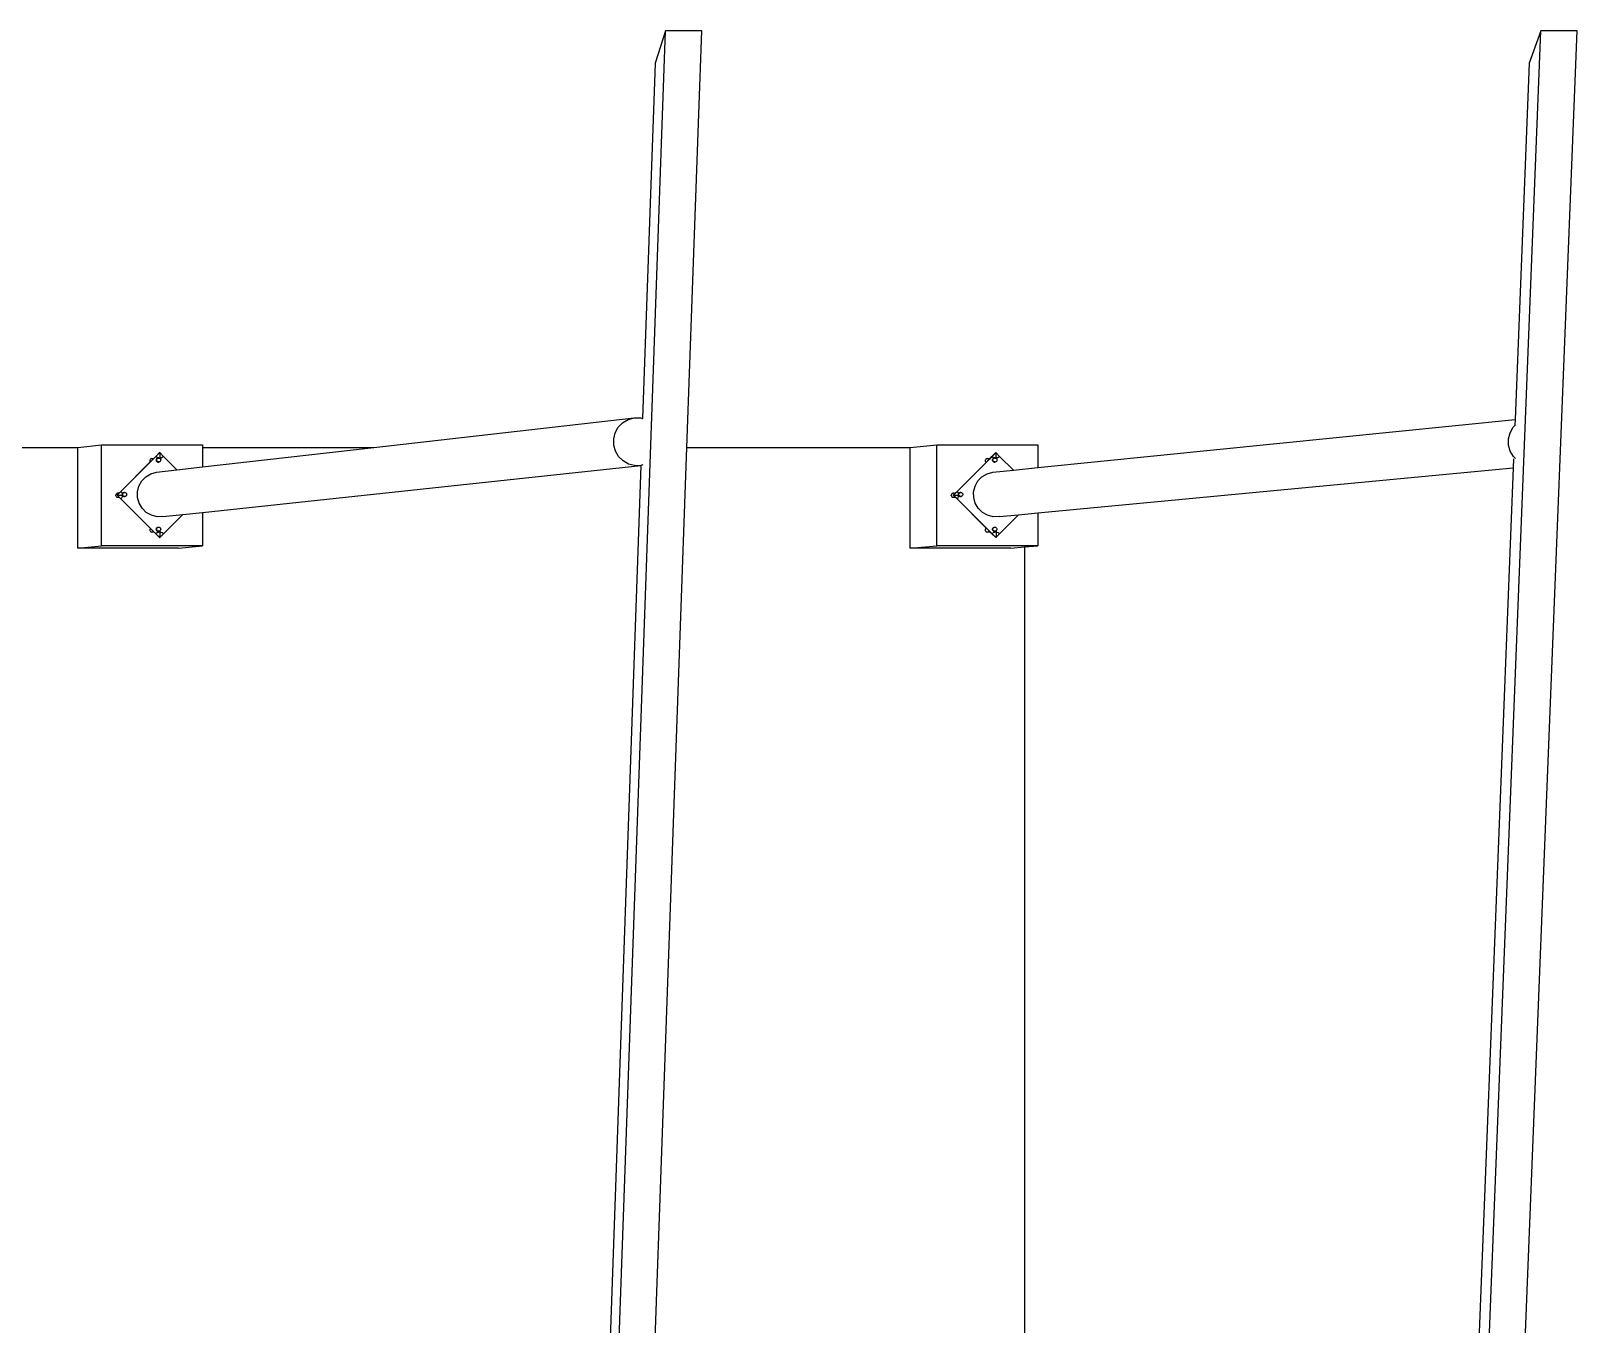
# Model space of a CAD drawing. Extents: x -1616 to 1629, y -1713 to 1708.
# Drawn here: x 1322.8 to 1629.2, y -15.7 to 240.6 of the extents above; entities that cross this region are included whole.
import ezdxf

# ---------------------------------------------------------------- set-up
doc = ezdxf.new("R2010")
doc.units = 0
doc.header["$MEASUREMENT"] = 0
doc.layers.get('0').update_dxf_attribs({"linetype": 'CONTINUOUS'})

msp = doc.modelspace()

# ---------------------------------------------------------------- linework, layer by layer
for p, q in [((1387.59, -1485.48), (1448.56, 240.58)), ((1448.56, 240.58), (1446.5, 234.18)), ((1455.73, 240.58), (1448.56, 240.58)), ((1452.8, 158.03), (1455.73, 240.58)), ((1553.74, -1485.48), (1622.01, 240.58)), ((1577.43, -1061.96), (1629.18, 240.58)), ((1622.01, 240.58), (1619.7, 234.18)), ((1629.18, 240.58), (1622.01, 240.58)), ((1446.5, 234.18), (1444.02, 163.79)), ((1619.7, 234.18), (1616.91, 163.61)), ((1390.77, 158.03), (1442.34, 163.89)), ((1439.2, 162.03), (1440.07, 162.92)), ((1440.07, 162.92), (1441.14, 163.55)), ((1441.14, 163.55), (1442.34, 163.89)), ((1442.34, 163.89), (1443.58, 163.91)), ((1443.58, 163.91), (1444.02, 163.79)), ((1444.02, 163.79), (1444.09, 163.77)), ((1522.33, 154.04), (1616.91, 163.61)), ((1616.52, 162.03), (1617, 162.52)), ((1616.91, 163.61), (1616.87, 162.51)), ((1438.29, 159.74), (1438.59, 160.94)), ((1438.3, 158.49), (1438.29, 159.74)), ((1438.59, 160.94), (1439.2, 162.03)), ((1615.6, 159.74), (1615.91, 160.94)), ((1615.62, 158.49), (1615.6, 159.74)), ((1615.91, 160.94), (1616.52, 162.03)), ((1287.07, 158.03), (1332.11, 158.03)), ((1332.11, 158.03), (1336.79, 158.58)), ((1332.11, 138.09), (1332.11, 158.03)), ((1336.79, 158.58), (1356.8, 158.58)), ((1336.79, 138.57), (1336.79, 158.58)), ((1347.17, 155.87), (1347.57, 156.27)), ((1347.21, 155.88), (1347.58, 156.25)), ((1347.57, 156.27), (1348.31, 157.01)), ((1347.57, 156.27), (1347.58, 156.25)), ((1347.57, 156.27), (1347.6, 156.27)), ((1347.58, 156.25), (1347.6, 156.27)), ((1347.6, 156.27), (1348.32, 156.99)), ((1347.6, 156.27), (1347.82, 156.1)), ((1348.31, 157.01), (1348.32, 156.99)), ((1348.31, 157.01), (1348.34, 157.01)), ((1348.32, 156.99), (1348.34, 157.01)), ((1348.34, 157.01), (1349.08, 156.27)), ((1348.34, 157.01), (1348.34, 155.97)), ((1348.86, 156.1), (1349.08, 156.27)), ((1349.08, 156.27), (1351.75, 153.6)), ((1356.8, 158.58), (1356.8, 158.03)), ((1356.8, 158.03), (1390.77, 158.03)), ((1356.8, 158.03), (1356.8, 154.17)), ((1356.8, 154.17), (1390.77, 158.03)), ((1408.12, -1100.59), (1452.8, 158.03)), ((1438.64, 157.3), (1438.3, 158.49)), ((1439.27, 156.23), (1438.64, 157.3)), ((1452.8, 158.03), (1497.06, 158.03)), ((1497.06, 158.03), (1502.31, 158.58)), ((1497.06, 138.09), (1497.06, 158.03)), ((1502.31, 158.58), (1522.33, 158.58)), ((1502.31, 138.57), (1502.31, 158.58)), ((1512.86, 155.88), (1513.25, 156.27)), ((1512.9, 155.89), (1513.26, 156.25)), ((1513.25, 156.27), (1513.99, 157.01)), ((1513.25, 156.27), (1513.26, 156.25)), ((1513.25, 156.27), (1513.28, 156.27)), ((1513.26, 156.25), (1513.28, 156.27)), ((1513.28, 156.27), (1514, 156.99)), ((1513.28, 156.27), (1513.5, 156.1)), ((1513.99, 157.01), (1514, 156.99)), ((1513.99, 157.01), (1514.02, 157.01)), ((1514, 156.99), (1514.02, 157.01)), ((1514.02, 157.01), (1514.76, 156.27)), ((1514.02, 157.01), (1514.02, 155.97)), ((1514.55, 156.1), (1514.76, 156.27)), ((1514.76, 156.27), (1517.48, 153.55)), ((1522.33, 158.58), (1522.33, 154.04)), ((1615.95, 157.3), (1615.62, 158.49)), ((1616.59, 156.23), (1615.95, 157.3)), ((1340.64, 149.34), (1346.47, 155.16)), ((1340.67, 149.34), (1346.48, 155.15)), ((1346.39, 155.52), (1346.38, 155.41)), ((1346.38, 155.41), (1346.39, 155.3)), ((1346.43, 155.62), (1346.39, 155.52)), ((1346.39, 155.3), (1346.43, 155.2)), ((1346.5, 155.71), (1346.43, 155.62)), ((1346.43, 155.2), (1346.47, 155.16)), ((1346.47, 155.16), (1347.04, 155.74)), ((1346.47, 155.16), (1346.48, 155.15)), ((1346.48, 155.15), (1347.06, 155.73)), ((1346.59, 155.77), (1346.5, 155.71)), ((1346.69, 155.81), (1346.59, 155.77)), ((1346.8, 155.83), (1346.69, 155.81)), ((1346.8, 155.83), (1347.17, 155.87)), ((1346.9, 155.81), (1346.8, 155.83)), ((1347, 155.77), (1346.9, 155.81)), ((1347.04, 155.74), (1347, 155.77)), ((1347.04, 155.74), (1347.17, 155.87)), ((1347.06, 155.73), (1347.04, 155.74)), ((1347.06, 155.73), (1347.21, 155.88)), ((1347.17, 155.87), (1347.21, 155.88)), ((1347.67, 155.67), (1347.65, 155.56)), ((1347.65, 155.56), (1347.67, 155.45)), ((1347.68, 155.66), (1347.66, 155.55)), ((1347.66, 155.55), (1347.68, 155.44)), ((1347.71, 155.77), (1347.67, 155.67)), ((1347.67, 155.45), (1347.71, 155.35)), ((1347.72, 155.76), (1347.68, 155.66)), ((1347.68, 155.55), (1347.69, 155.65)), ((1347.69, 155.45), (1347.68, 155.55)), ((1347.68, 155.44), (1347.72, 155.34)), ((1347.69, 155.65), (1347.73, 155.75)), ((1347.73, 155.35), (1347.69, 155.45)), ((1347.7, 153.14), (1351.75, 153.6)), ((1347.77, 155.85), (1347.71, 155.77)), ((1347.71, 155.35), (1347.77, 155.27)), ((1347.78, 155.84), (1347.72, 155.76)), ((1347.72, 155.34), (1347.78, 155.27)), ((1347.73, 155.75), (1347.79, 155.83)), ((1347.79, 155.28), (1347.73, 155.35)), ((1347.74, 155.56), (1347.76, 155.66)), ((1347.76, 155.45), (1347.74, 155.56)), ((1347.76, 155.66), (1347.8, 155.76)), ((1347.8, 155.36), (1347.76, 155.45)), ((1347.86, 155.92), (1347.77, 155.85)), ((1347.79, 155.28), (1347.77, 155.27)), ((1347.78, 155.27), (1347.78, 155.26)), ((1347.78, 155.26), (1347.78, 155.25)), ((1347.78, 155.25), (1347.87, 155.19)), ((1347.79, 155.83), (1347.88, 155.9)), ((1347.79, 155.83), (1347.83, 155.8)), ((1347.79, 155.28), (1347.83, 155.32)), ((1347.79, 155.27), (1347.79, 155.28)), ((1347.88, 155.2), (1347.79, 155.27)), ((1347.8, 155.76), (1347.83, 155.8)), ((1347.83, 155.32), (1347.8, 155.36)), ((1347.82, 156.1), (1348.07, 156)), ((1347.83, 155.8), (1347.86, 155.84)), ((1347.86, 155.27), (1347.83, 155.32)), ((1347.96, 155.96), (1347.86, 155.92)), ((1347.86, 155.84), (1347.94, 155.91)), ((1347.94, 155.21), (1347.86, 155.27)), ((1347.87, 155.19), (1347.97, 155.15)), ((1347.88, 155.9), (1347.97, 155.94)), ((1347.97, 155.16), (1347.88, 155.2)), ((1347.94, 155.91), (1348.04, 155.95)), ((1348.04, 155.17), (1347.94, 155.21)), ((1348.07, 155.98), (1347.96, 155.96)), ((1347.97, 155.94), (1348.08, 155.95)), ((1348.08, 155.15), (1347.97, 155.16)), ((1347.97, 155.15), (1348.08, 155.13)), ((1348.04, 155.95), (1348.08, 155.95)), ((1348.14, 155.16), (1348.04, 155.17)), ((1348.07, 156), (1348.34, 155.96)), ((1348.18, 155.96), (1348.07, 155.98)), ((1348.08, 155.95), (1348.14, 155.96)), ((1348.08, 155.95), (1348.08, 155.95)), ((1348.14, 155.16), (1348.08, 155.15)), ((1348.08, 155.15), (1348.08, 155.16)), ((1348.08, 155.15), (1348.14, 155.15)), ((1348.08, 155.13), (1348.19, 155.15)), ((1348.08, 155.14), (1348.08, 155.15)), ((1348.08, 155.13), (1348.08, 155.14)), ((1348.14, 155.96), (1348.2, 155.95)), ((1348.25, 155.17), (1348.14, 155.15)), ((1348.14, 155.15), (1348.14, 155.16)), ((1348.2, 155.95), (1348.18, 155.96)), ((1348.19, 155.15), (1348.23, 155.17)), ((1348.2, 155.95), (1348.25, 155.95)), ((1348.25, 155.95), (1348.35, 155.91)), ((1348.35, 155.21), (1348.25, 155.17)), ((1348.34, 155.96), (1348.61, 156)), ((1348.35, 155.91), (1348.43, 155.84)), ((1348.43, 155.27), (1348.35, 155.21)), ((1348.43, 155.84), (1348.49, 155.76)), ((1348.49, 155.36), (1348.43, 155.27)), ((1348.49, 155.76), (1348.53, 155.66)), ((1348.53, 155.45), (1348.49, 155.36)), ((1348.53, 155.66), (1348.55, 155.56)), ((1348.55, 155.56), (1348.53, 155.45)), ((1348.61, 156), (1348.86, 156.1)), ((1351.75, 153.6), (1356.8, 154.17)), ((1356.8, 145.16), (1443.69, 154.46)), ((1443.69, 154.46), (1436.64, -45.49)), ((1440.16, 155.36), (1439.27, 156.23)), ((1441.25, 154.75), (1440.16, 155.36)), ((1442.45, 154.44), (1441.25, 154.75)), ((1442.45, 154.44), (1443.69, 154.46)), ((1443.7, 154.46), (1443.69, 154.46)), ((1444.09, 154.57), (1443.7, 154.46)), ((1506.32, 149.34), (1512.07, 155.09)), ((1506.35, 149.34), (1512.09, 155.07)), ((1511.92, 155.52), (1511.91, 155.41)), ((1511.91, 155.41), (1511.92, 155.3)), ((1511.96, 155.62), (1511.92, 155.52)), ((1511.92, 155.3), (1511.96, 155.2)), ((1512.03, 155.71), (1511.96, 155.62)), ((1511.96, 155.2), (1512.03, 155.12)), ((1512.11, 155.77), (1512.03, 155.71)), ((1512.03, 155.12), (1512.07, 155.09)), ((1512.07, 155.09), (1512.65, 155.67)), ((1512.07, 155.09), (1512.09, 155.07)), ((1512.09, 155.07), (1512.66, 155.65)), ((1512.21, 155.81), (1512.11, 155.77)), ((1512.32, 155.83), (1512.21, 155.81)), ((1512.32, 155.83), (1512.86, 155.88)), ((1512.43, 155.81), (1512.32, 155.83)), ((1512.53, 155.77), (1512.43, 155.81)), ((1512.62, 155.71), (1512.53, 155.77)), ((1512.65, 155.67), (1512.62, 155.71)), ((1512.65, 155.67), (1512.86, 155.88)), ((1512.66, 155.65), (1512.65, 155.67)), ((1512.66, 155.65), (1512.9, 155.89)), ((1512.86, 155.88), (1512.9, 155.89)), ((1513.35, 155.67), (1513.34, 155.56)), ((1513.34, 155.56), (1513.35, 155.45)), ((1513.39, 155.77), (1513.35, 155.67)), ((1513.36, 155.66), (1513.35, 155.55)), ((1513.35, 155.55), (1513.36, 155.44)), ((1513.35, 155.45), (1513.39, 155.35)), ((1513.4, 155.76), (1513.36, 155.66)), ((1513.36, 155.55), (1513.37, 155.65)), ((1513.37, 155.45), (1513.36, 155.55)), ((1513.36, 155.44), (1513.4, 155.34)), ((1513.37, 155.65), (1513.41, 155.75)), ((1513.41, 155.35), (1513.37, 155.45)), ((1513.46, 155.85), (1513.39, 155.77)), ((1513.39, 155.35), (1513.46, 155.27)), ((1513.39, 153.14), (1517.48, 153.55)), ((1513.47, 155.84), (1513.4, 155.76)), ((1513.4, 155.34), (1513.46, 155.27)), ((1513.41, 155.75), (1513.48, 155.83)), ((1513.47, 155.28), (1513.41, 155.35)), ((1513.43, 155.56), (1513.45, 155.66)), ((1513.45, 155.45), (1513.43, 155.56)), ((1513.45, 155.66), (1513.49, 155.76)), ((1513.49, 155.36), (1513.45, 155.45)), ((1513.54, 155.92), (1513.46, 155.85)), ((1513.47, 155.28), (1513.46, 155.27)), ((1513.46, 155.27), (1513.46, 155.26)), ((1513.46, 155.26), (1513.47, 155.25)), ((1513.47, 155.28), (1513.51, 155.32)), ((1513.48, 155.27), (1513.47, 155.28)), ((1513.47, 155.25), (1513.55, 155.19)), ((1513.48, 155.83), (1513.56, 155.9)), ((1513.48, 155.83), (1513.52, 155.8)), ((1513.56, 155.2), (1513.48, 155.27)), ((1513.49, 155.76), (1513.52, 155.8)), ((1513.51, 155.32), (1513.49, 155.36)), ((1513.5, 156.1), (1513.75, 156)), ((1513.55, 155.27), (1513.51, 155.32)), ((1513.52, 155.8), (1513.55, 155.84)), ((1513.64, 155.96), (1513.54, 155.92)), ((1513.55, 155.84), (1513.63, 155.91)), ((1513.63, 155.21), (1513.55, 155.27)), ((1513.55, 155.19), (1513.65, 155.15)), ((1513.56, 155.9), (1513.66, 155.94)), ((1513.66, 155.16), (1513.56, 155.2)), ((1513.63, 155.91), (1513.73, 155.95)), ((1513.73, 155.17), (1513.63, 155.21)), ((1513.75, 155.98), (1513.64, 155.96)), ((1513.65, 155.15), (1513.76, 155.13)), ((1513.66, 155.94), (1513.76, 155.95)), ((1513.76, 155.15), (1513.66, 155.16)), ((1513.73, 155.95), (1513.77, 155.95)), ((1513.83, 155.16), (1513.73, 155.17)), ((1513.75, 156), (1514.02, 155.96)), ((1513.86, 155.96), (1513.75, 155.98)), ((1513.76, 155.95), (1513.84, 155.96)), ((1513.76, 155.95), (1513.77, 155.95)), ((1513.83, 155.16), (1513.76, 155.15)), ((1513.76, 155.15), (1513.76, 155.16)), ((1513.76, 155.15), (1513.84, 155.15)), ((1513.76, 155.13), (1513.87, 155.15)), ((1513.76, 155.14), (1513.76, 155.15)), ((1513.76, 155.13), (1513.76, 155.14)), ((1513.77, 155.95), (1513.84, 155.96)), ((1513.84, 155.15), (1513.83, 155.16)), ((1513.84, 155.96), (1513.88, 155.95)), ((1513.94, 155.17), (1513.84, 155.15)), ((1513.88, 155.95), (1513.86, 155.96)), ((1513.87, 155.15), (1513.91, 155.16)), ((1513.88, 155.95), (1513.94, 155.95)), ((1513.94, 155.95), (1514.04, 155.91)), ((1514.04, 155.21), (1513.94, 155.17)), ((1514.02, 155.96), (1514.29, 156)), ((1514.04, 155.91), (1514.12, 155.84)), ((1514.12, 155.27), (1514.04, 155.21)), ((1514.12, 155.84), (1514.18, 155.76)), ((1514.18, 155.36), (1514.12, 155.27)), ((1514.18, 155.76), (1514.22, 155.66)), ((1514.22, 155.45), (1514.18, 155.36)), ((1514.22, 155.66), (1514.24, 155.56)), ((1514.24, 155.56), (1514.22, 155.45)), ((1514.29, 156), (1514.55, 156.1)), ((1517.48, 153.55), (1522.33, 154.04)), ((1522.33, 145.06), (1616.54, 154.03)), ((1616.54, 154.03), (1608.66, -45.37)), ((1616.61, 155.79), (1616.54, 154.03)), ((1617, 155.83), (1616.59, 156.23)), ((1343.92, 149.26), (1344.21, 150.38)), ((1344.21, 150.38), (1344.77, 151.4)), ((1344.77, 151.4), (1345.59, 152.23)), ((1345.59, 152.23), (1346.59, 152.82)), ((1346.59, 152.82), (1347.7, 153.14)), ((1509.6, 149.26), (1509.89, 150.38)), ((1509.89, 150.38), (1510.46, 151.4)), ((1510.46, 151.4), (1511.27, 152.23)), ((1511.27, 152.23), (1512.27, 152.82)), ((1512.27, 152.82), (1513.39, 153.14)), ((1339.67, 148.69), (1339.66, 148.58)), ((1339.67, 148.52), (1339.66, 148.58)), ((1339.72, 148.79), (1339.67, 148.69)), ((1339.67, 148.47), (1339.67, 148.52)), ((1339.67, 148.47), (1339.72, 148.37)), ((1339.78, 148.87), (1339.72, 148.79)), ((1339.72, 148.37), (1339.78, 148.28)), ((1339.87, 148.94), (1339.78, 148.87)), ((1339.78, 148.28), (1339.87, 148.22)), ((1339.97, 148.98), (1339.87, 148.94)), ((1339.87, 148.22), (1339.97, 148.18)), ((1339.9, 148.59), (1340.25, 148.95)), ((1339.9, 148.59), (1339.93, 148.6)), ((1340.28, 148.21), (1339.9, 148.59)), ((1339.93, 148.6), (1340.27, 148.94)), ((1340.67, 147.86), (1339.93, 148.6)), ((1339.93, 148.6), (1340.93, 148.6)), ((1340.08, 148.99), (1339.97, 148.98)), ((1339.97, 148.18), (1340.08, 148.16)), ((1340.08, 148.99), (1340.32, 149.02)), ((1340.18, 148.98), (1340.08, 148.99)), ((1340.08, 148.16), (1340.3, 148.19)), ((1340.08, 148.16), (1340.18, 148.18)), ((1340.25, 148.95), (1340.18, 148.98)), ((1340.18, 148.18), (1340.28, 148.21)), ((1340.25, 148.95), (1340.32, 149.02)), ((1340.27, 148.94), (1340.25, 148.95)), ((1340.27, 148.94), (1340.35, 149.03)), ((1340.3, 148.19), (1340.28, 148.21)), ((1340.64, 147.85), (1340.3, 148.19)), ((1340.32, 149.02), (1340.64, 149.34)), ((1340.32, 149.02), (1340.35, 149.03)), ((1340.35, 149.03), (1340.65, 149.32)), ((1340.65, 149.32), (1340.64, 149.34)), ((1340.64, 149.34), (1340.67, 149.34)), ((1340.64, 147.85), (1340.67, 147.86)), ((1346.5, 141.99), (1340.64, 147.85)), ((1340.65, 149.32), (1340.67, 149.34)), ((1340.84, 149.12), (1340.67, 149.34)), ((1340.67, 147.86), (1340.84, 148.07)), ((1347.6, 140.93), (1340.67, 147.86)), ((1340.94, 148.87), (1340.84, 149.12)), ((1340.84, 148.07), (1340.94, 148.33)), ((1340.93, 148.83), (1340.91, 148.72)), ((1340.91, 148.72), (1340.93, 148.61)), ((1340.97, 148.93), (1340.93, 148.83)), ((1340.93, 148.72), (1340.94, 148.83)), ((1340.94, 148.62), (1340.93, 148.72)), ((1340.93, 148.61), (1340.93, 148.6)), ((1340.93, 148.6), (1340.95, 148.6)), ((1340.93, 148.6), (1340.97, 148.51)), ((1340.95, 148.84), (1340.94, 148.87)), ((1340.95, 148.84), (1340.94, 148.83)), ((1340.94, 148.62), (1340.94, 148.61)), ((1340.94, 148.62), (1340.97, 148.55)), ((1340.94, 148.61), (1340.97, 148.54)), ((1340.94, 148.33), (1340.97, 148.54)), ((1340.98, 148.93), (1340.95, 148.84)), ((1340.98, 148.6), (1340.95, 148.84)), ((1340.95, 148.6), (1340.95, 148.6)), ((1340.95, 148.6), (1340.97, 148.6)), ((1341.03, 149.02), (1340.97, 148.93)), ((1340.97, 148.55), (1340.98, 148.6)), ((1340.98, 148.52), (1340.97, 148.55)), ((1340.97, 148.54), (1340.97, 148.55)), ((1340.97, 148.54), (1340.98, 148.51)), ((1340.97, 148.51), (1341.03, 148.44)), ((1340.98, 148.93), (1341.04, 149.01)), ((1341.04, 148.45), (1340.98, 148.52)), ((1340.98, 148.51), (1341.05, 148.42)), ((1340.99, 148.73), (1341.01, 148.83)), ((1341.01, 148.63), (1340.99, 148.73)), ((1341.01, 148.83), (1341.05, 148.93)), ((1341.05, 148.53), (1341.01, 148.63)), ((1341.03, 148.44), (1341.03, 148.43)), ((1341.03, 148.43), (1341.12, 148.36)), ((1341.03, 148.43), (1341.03, 148.43)), ((1341.04, 149.01), (1341.13, 149.07)), ((1341.05, 149.01), (1341.04, 149.01)), ((1341.04, 149.01), (1341.08, 148.97)), ((1341.04, 148.45), (1341.08, 148.49)), ((1341.04, 148.44), (1341.04, 148.45)), ((1341.13, 148.37), (1341.04, 148.44)), ((1341.13, 149.08), (1341.05, 149.01)), ((1341.05, 148.93), (1341.08, 148.97)), ((1341.08, 148.49), (1341.05, 148.53)), ((1341.05, 148.42), (1341.13, 148.36)), ((1341.08, 148.97), (1341.11, 149.01)), ((1341.11, 148.45), (1341.08, 148.49)), ((1341.11, 149.01), (1341.19, 149.08)), ((1341.19, 148.38), (1341.11, 148.45)), ((1341.12, 148.36), (1341.22, 148.32)), ((1341.24, 149.12), (1341.13, 149.08)), ((1341.13, 149.07), (1341.23, 149.11)), ((1341.23, 148.33), (1341.13, 148.37)), ((1341.24, 148.32), (1341.13, 148.36)), ((1341.19, 149.08), (1341.29, 149.12)), ((1341.29, 148.34), (1341.19, 148.38)), ((1341.22, 148.32), (1341.23, 148.32)), ((1341.23, 149.11), (1341.33, 149.12)), ((1341.33, 148.32), (1341.23, 148.33)), ((1341.23, 148.32), (1341.33, 148.31)), ((1341.34, 149.14), (1341.24, 149.12)), ((1341.24, 148.32), (1341.34, 148.3)), ((1341.29, 149.12), (1341.33, 149.12)), ((1341.39, 148.33), (1341.29, 148.34)), ((1341.33, 149.12), (1341.38, 149.13)), ((1341.33, 149.12), (1341.38, 149.13)), ((1341.33, 149.12), (1341.33, 149.12)), ((1341.33, 148.32), (1341.33, 148.34)), ((1341.39, 148.33), (1341.33, 148.32)), ((1341.33, 148.32), (1341.39, 148.33)), ((1341.33, 148.32), (1341.33, 148.32)), ((1341.33, 148.31), (1341.44, 148.32)), ((1341.33, 148.31), (1341.33, 148.32)), ((1341.38, 149.13), (1341.34, 149.14)), ((1341.34, 148.3), (1341.45, 148.32)), ((1341.38, 149.13), (1341.38, 149.13)), ((1341.38, 149.13), (1341.39, 149.13)), ((1341.39, 149.13), (1341.5, 149.12)), ((1341.5, 148.34), (1341.39, 148.33)), ((1341.39, 148.33), (1341.39, 148.33)), ((1341.44, 148.32), (1341.48, 148.34)), ((1341.45, 148.32), (1341.55, 148.36)), ((1341.5, 149.12), (1341.6, 149.08)), ((1341.56, 148.37), (1341.5, 148.34)), ((1341.55, 148.36), (1341.56, 148.37)), ((1341.6, 148.38), (1341.56, 148.37)), ((1341.6, 149.08), (1341.68, 149.01)), ((1341.68, 148.45), (1341.6, 148.38)), ((1341.68, 149.01), (1341.74, 148.93)), ((1341.74, 148.53), (1341.68, 148.45)), ((1341.74, 148.93), (1341.78, 148.83)), ((1341.78, 148.63), (1341.74, 148.53)), ((1341.78, 148.83), (1341.8, 148.73)), ((1341.8, 148.73), (1341.78, 148.63)), ((1343.93, 148.1), (1343.92, 149.26)), ((1344.25, 146.98), (1343.93, 148.1)), ((1505.2, 148.69), (1505.19, 148.58)), ((1505.19, 148.52), (1505.19, 148.58)), ((1505.2, 148.47), (1505.19, 148.52)), ((1505.24, 148.79), (1505.2, 148.69)), ((1505.2, 148.47), (1505.24, 148.37)), ((1505.31, 148.87), (1505.24, 148.79)), ((1505.24, 148.37), (1505.31, 148.28)), ((1505.39, 148.94), (1505.31, 148.87)), ((1505.31, 148.28), (1505.39, 148.22)), ((1505.49, 148.98), (1505.39, 148.94)), ((1505.39, 148.22), (1505.49, 148.18)), ((1505.6, 148.99), (1505.49, 148.98)), ((1505.49, 148.18), (1505.6, 148.16)), ((1505.57, 148.59), (1505.87, 148.89)), ((1505.57, 148.59), (1505.61, 148.6)), ((1505.89, 148.28), (1505.57, 148.59)), ((1505.6, 148.99), (1506.02, 149.04)), ((1505.71, 148.98), (1505.6, 148.99)), ((1505.6, 148.16), (1505.97, 148.2)), ((1505.6, 148.16), (1505.71, 148.18)), ((1505.61, 148.6), (1505.89, 148.88)), ((1506.35, 147.86), (1505.61, 148.6)), ((1505.61, 148.6), (1506.62, 148.6)), ((1505.81, 148.94), (1505.71, 148.98)), ((1505.71, 148.18), (1505.81, 148.22)), ((1505.87, 148.89), (1505.81, 148.94)), ((1505.81, 148.22), (1505.89, 148.28)), ((1505.87, 148.89), (1506.02, 149.04)), ((1505.89, 148.88), (1505.87, 148.89)), ((1505.89, 148.88), (1506.05, 149.04)), ((1505.97, 148.2), (1505.89, 148.28)), ((1506.32, 147.85), (1505.97, 148.2)), ((1506.02, 149.04), (1506.32, 149.34)), ((1506.02, 149.04), (1506.05, 149.04)), ((1506.05, 149.04), (1506.33, 149.32)), ((1506.33, 149.32), (1506.32, 149.34)), ((1506.32, 149.34), (1506.35, 149.34)), ((1506.32, 147.85), (1506.35, 147.86)), ((1512.11, 142.06), (1506.32, 147.85)), ((1506.33, 149.32), (1506.35, 149.34)), ((1506.52, 149.12), (1506.35, 149.34)), ((1506.35, 147.86), (1506.52, 148.07)), ((1513.28, 140.93), (1506.35, 147.86)), ((1506.62, 148.87), (1506.52, 149.12)), ((1506.52, 148.07), (1506.62, 148.33)), ((1506.61, 148.83), (1506.6, 148.72)), ((1506.6, 148.72), (1506.61, 148.61)), ((1506.65, 148.93), (1506.61, 148.83)), ((1506.61, 148.72), (1506.62, 148.83)), ((1506.62, 148.62), (1506.61, 148.72)), ((1506.61, 148.61), (1506.62, 148.6)), ((1506.63, 148.84), (1506.62, 148.87)), ((1506.63, 148.84), (1506.62, 148.83)), ((1506.62, 148.62), (1506.62, 148.61)), ((1506.62, 148.62), (1506.65, 148.55)), ((1506.62, 148.61), (1506.65, 148.54)), ((1506.62, 148.6), (1506.63, 148.6)), ((1506.62, 148.6), (1506.65, 148.51)), ((1506.62, 148.33), (1506.65, 148.54)), ((1506.67, 148.93), (1506.63, 148.84)), ((1506.66, 148.6), (1506.63, 148.84)), ((1506.63, 148.6), (1506.63, 148.6)), ((1506.63, 148.6), (1506.65, 148.6)), ((1506.72, 149.02), (1506.65, 148.93)), ((1506.65, 148.55), (1506.66, 148.6)), ((1506.66, 148.52), (1506.65, 148.55)), ((1506.65, 148.54), (1506.65, 148.55)), ((1506.65, 148.54), (1506.67, 148.51)), ((1506.65, 148.51), (1506.71, 148.44)), ((1506.72, 148.45), (1506.66, 148.52)), ((1506.67, 148.93), (1506.73, 149.01)), ((1506.67, 148.51), (1506.73, 148.42)), ((1506.68, 148.73), (1506.7, 148.83)), ((1506.7, 148.63), (1506.68, 148.73)), ((1506.7, 148.83), (1506.74, 148.93)), ((1506.74, 148.53), (1506.7, 148.63)), ((1506.71, 148.44), (1506.71, 148.43)), ((1506.71, 148.43), (1506.72, 148.43)), ((1506.72, 148.45), (1506.76, 148.49)), ((1506.73, 148.44), (1506.72, 148.45)), ((1506.72, 148.43), (1506.8, 148.36)), ((1506.82, 149.08), (1506.73, 149.01)), ((1506.73, 149.01), (1506.81, 149.07)), ((1506.73, 149.01), (1506.73, 149.01)), ((1506.73, 149.01), (1506.77, 148.97)), ((1506.81, 148.37), (1506.73, 148.44)), ((1506.73, 148.42), (1506.82, 148.36)), ((1506.74, 148.93), (1506.77, 148.97)), ((1506.76, 148.49), (1506.74, 148.53)), ((1506.8, 148.45), (1506.76, 148.49)), ((1506.77, 148.97), (1506.8, 149.01)), ((1506.8, 149.01), (1506.88, 149.08)), ((1506.88, 148.38), (1506.8, 148.45)), ((1506.8, 148.36), (1506.9, 148.32)), ((1506.81, 149.07), (1506.91, 149.11)), ((1506.91, 148.33), (1506.81, 148.37)), ((1506.92, 149.12), (1506.82, 149.08)), ((1506.92, 148.32), (1506.82, 148.36)), ((1506.88, 149.08), (1506.98, 149.12)), ((1506.98, 148.34), (1506.88, 148.38)), ((1506.9, 148.32), (1506.91, 148.32)), ((1506.91, 149.11), (1507.01, 149.12)), ((1507.01, 148.32), (1506.91, 148.33)), ((1506.91, 148.32), (1507.01, 148.31)), ((1507.03, 149.14), (1506.92, 149.12)), ((1506.92, 148.32), (1507.03, 148.3)), ((1506.98, 149.12), (1507.02, 149.12)), ((1507.08, 148.33), (1506.98, 148.34)), ((1507.01, 149.12), (1507.07, 149.13)), ((1507.01, 149.12), (1507.02, 149.12)), ((1507.01, 148.32), (1507.01, 148.34)), ((1507.08, 148.33), (1507.01, 148.32)), ((1507.01, 148.32), (1507.09, 148.33)), ((1507.01, 148.32), (1507.01, 148.32)), ((1507.01, 148.31), (1507.12, 148.32)), ((1507.01, 148.31), (1507.01, 148.32)), ((1507.02, 149.12), (1507.07, 149.13)), ((1507.07, 149.13), (1507.03, 149.14)), ((1507.03, 148.3), (1507.13, 148.32)), ((1507.07, 149.13), (1507.07, 149.13)), ((1507.07, 149.13), (1507.09, 149.13)), ((1507.09, 148.33), (1507.08, 148.33)), ((1507.09, 149.13), (1507.19, 149.12)), ((1507.19, 148.34), (1507.09, 148.33)), ((1507.12, 148.32), (1507.16, 148.34)), ((1507.13, 148.32), (1507.23, 148.36)), ((1507.19, 149.12), (1507.29, 149.08)), ((1507.24, 148.36), (1507.19, 148.34)), ((1507.23, 148.36), (1507.24, 148.36)), ((1507.29, 148.38), (1507.24, 148.36)), ((1507.29, 149.08), (1507.37, 149.01)), ((1507.37, 148.45), (1507.29, 148.38)), ((1507.37, 149.01), (1507.43, 148.93)), ((1507.43, 148.53), (1507.37, 148.45)), ((1507.43, 148.93), (1507.47, 148.83)), ((1507.47, 148.63), (1507.43, 148.53)), ((1507.47, 148.83), (1507.49, 148.73)), ((1507.49, 148.73), (1507.47, 148.63)), ((1509.62, 148.1), (1509.6, 149.26)), ((1509.93, 146.98), (1509.62, 148.1)), ((1344.84, 145.98), (1344.25, 146.98)), ((1345.67, 145.17), (1344.84, 145.98)), ((1346.69, 144.6), (1345.67, 145.17)), ((1347.81, 144.31), (1346.69, 144.6)), ((1348.98, 144.33), (1347.81, 144.31)), ((1348.98, 144.33), (1352.9, 144.75)), ((1352.9, 144.75), (1349.08, 140.93)), ((1352.9, 144.75), (1356.8, 145.16)), ((1356.8, 145.16), (1356.8, 138.57)), ((1510.53, 145.98), (1509.93, 146.98)), ((1511.36, 145.17), (1510.53, 145.98)), ((1512.37, 144.6), (1511.36, 145.17)), ((1513.5, 144.31), (1512.37, 144.6)), ((1514.66, 144.33), (1513.5, 144.31)), ((1514.66, 144.33), (1518.53, 144.69)), ((1518.53, 144.69), (1514.76, 140.93)), ((1518.53, 144.69), (1522.33, 145.06)), ((1522.33, 145.06), (1522.33, 138.57)), ((1346.39, 141.81), (1346.38, 141.7)), ((1346.38, 141.7), (1346.39, 141.59)), ((1346.43, 141.91), (1346.39, 141.81)), ((1346.39, 141.59), (1346.43, 141.49)), ((1346.5, 141.99), (1346.43, 141.91)), ((1346.43, 141.49), (1346.5, 141.4)), ((1347.09, 141.4), (1346.5, 141.99)), ((1346.5, 141.4), (1346.59, 141.34)), ((1346.59, 141.34), (1346.69, 141.3)), ((1346.69, 141.3), (1346.8, 141.28)), ((1346.8, 141.28), (1347.17, 141.32)), ((1346.8, 141.28), (1346.9, 141.3)), ((1346.9, 141.3), (1347, 141.34)), ((1347, 141.34), (1347.09, 141.4)), ((1347.17, 141.32), (1347.09, 141.4)), ((1347.57, 140.92), (1347.17, 141.32)), ((1347.57, 140.92), (1347.6, 140.93)), ((1348.31, 140.18), (1347.57, 140.92)), ((1347.82, 141.09), (1347.6, 140.93)), ((1348.34, 140.19), (1347.6, 140.93)), ((1347.67, 141.94), (1347.65, 141.83)), ((1347.65, 141.83), (1347.67, 141.73)), ((1347.71, 142.04), (1347.67, 141.94)), ((1347.67, 141.83), (1347.68, 141.94)), ((1347.68, 141.73), (1347.67, 141.83)), ((1347.67, 141.73), (1347.71, 141.62)), ((1347.68, 141.94), (1347.72, 142.03)), ((1347.72, 141.63), (1347.68, 141.73)), ((1347.77, 142.13), (1347.71, 142.04)), ((1347.71, 141.62), (1347.77, 141.54)), ((1347.72, 142.03), (1347.78, 142.12)), ((1347.78, 141.55), (1347.72, 141.63)), ((1347.73, 141.84), (1347.75, 141.94)), ((1347.75, 141.74), (1347.73, 141.84)), ((1347.75, 141.94), (1347.79, 142.04)), ((1347.79, 141.64), (1347.75, 141.74)), ((1347.77, 141.54), (1347.86, 141.47)), ((1347.78, 142.12), (1347.87, 142.18)), ((1347.87, 141.48), (1347.78, 141.55)), ((1347.79, 142.04), (1347.85, 142.12)), ((1347.85, 141.56), (1347.79, 141.64)), ((1348.07, 141.2), (1347.82, 141.09)), ((1347.85, 142.12), (1347.93, 142.19)), ((1347.93, 141.49), (1347.85, 141.56)), ((1347.86, 141.47), (1347.96, 141.43)), ((1347.87, 142.18), (1347.96, 142.22)), ((1347.96, 141.44), (1347.87, 141.48)), ((1347.93, 142.19), (1348.03, 142.23)), ((1348.03, 141.45), (1347.93, 141.49)), ((1347.96, 142.22), (1348.07, 142.24)), ((1348.07, 141.43), (1347.96, 141.44)), ((1347.96, 141.43), (1348.07, 141.42)), ((1348.03, 142.23), (1348.08, 142.23)), ((1348.13, 141.44), (1348.03, 141.45)), ((1348.07, 142.24), (1348.08, 142.23)), ((1348.07, 142.24), (1348.13, 142.24)), ((1348.07, 141.43), (1348.07, 141.45)), ((1348.07, 141.43), (1348.13, 141.44)), ((1348.13, 141.44), (1348.07, 141.43)), ((1348.07, 141.42), (1348.18, 141.43)), ((1348.07, 141.42), (1348.07, 141.43)), ((1348.34, 141.24), (1348.07, 141.2)), ((1348.08, 142.23), (1348.13, 142.24)), ((1348.13, 142.24), (1348.24, 142.23)), ((1348.22, 141.45), (1348.13, 141.44)), ((1348.13, 141.44), (1348.13, 141.44)), ((1348.18, 141.43), (1348.22, 141.45)), ((1348.24, 141.45), (1348.22, 141.45)), ((1348.24, 142.23), (1348.34, 142.19)), ((1348.34, 141.49), (1348.24, 141.45)), ((1348.34, 142.19), (1348.42, 142.12)), ((1348.42, 141.56), (1348.34, 141.49)), ((1348.61, 141.2), (1348.34, 141.24)), ((1349.08, 140.93), (1348.34, 140.19)), ((1348.36, 141.51), (1348.36, 140.19)), ((1348.42, 142.12), (1348.48, 142.04)), ((1348.48, 141.64), (1348.42, 141.56)), ((1348.48, 142.04), (1348.52, 141.94)), ((1348.52, 141.74), (1348.48, 141.64)), ((1348.52, 141.94), (1348.54, 141.84)), ((1348.54, 141.84), (1348.52, 141.74)), ((1348.86, 141.09), (1348.61, 141.2)), ((1349.08, 140.93), (1348.86, 141.09)), ((1511.92, 141.81), (1511.91, 141.7)), ((1511.91, 141.7), (1511.92, 141.59)), ((1511.96, 141.91), (1511.92, 141.81)), ((1511.92, 141.59), (1511.96, 141.49)), ((1511.96, 141.91), (1512.03, 141.99)), ((1511.96, 141.49), (1512.03, 141.4)), ((1512.11, 142.06), (1512.03, 141.99)), ((1512.03, 141.4), (1512.11, 141.34)), ((1512.68, 141.49), (1512.11, 142.06)), ((1512.11, 141.34), (1512.21, 141.3)), ((1512.21, 141.3), (1512.32, 141.28)), ((1512.32, 141.28), (1512.84, 141.33)), ((1512.32, 141.28), (1512.43, 141.3)), ((1512.43, 141.3), (1512.53, 141.34)), ((1512.53, 141.34), (1512.62, 141.4)), ((1512.62, 141.4), (1512.68, 141.49)), ((1512.84, 141.33), (1512.68, 141.49)), ((1513.25, 140.92), (1512.84, 141.33)), ((1513.25, 140.92), (1513.28, 140.93)), ((1513.99, 140.18), (1513.25, 140.92)), ((1513.5, 141.09), (1513.28, 140.93)), ((1514.02, 140.19), (1513.28, 140.93)), ((1513.35, 141.94), (1513.34, 141.83)), ((1513.34, 141.83), (1513.35, 141.73)), ((1513.39, 142.04), (1513.35, 141.94)), ((1513.35, 141.83), (1513.36, 141.94)), ((1513.36, 141.73), (1513.35, 141.83)), ((1513.35, 141.73), (1513.39, 141.62)), ((1513.36, 141.94), (1513.4, 142.03)), ((1513.4, 141.63), (1513.36, 141.73)), ((1513.46, 142.13), (1513.39, 142.04)), ((1513.39, 141.62), (1513.46, 141.54)), ((1513.4, 142.03), (1513.47, 142.12)), ((1513.47, 141.55), (1513.4, 141.63)), ((1513.42, 141.84), (1513.44, 141.94)), ((1513.44, 141.74), (1513.42, 141.84)), ((1513.44, 141.94), (1513.48, 142.04)), ((1513.48, 141.64), (1513.44, 141.74)), ((1513.46, 141.54), (1513.54, 141.47)), ((1513.47, 142.12), (1513.55, 142.18)), ((1513.55, 141.48), (1513.47, 141.55)), ((1513.48, 142.04), (1513.54, 142.12)), ((1513.54, 141.56), (1513.48, 141.64)), ((1513.75, 141.2), (1513.5, 141.09)), ((1513.54, 142.12), (1513.62, 142.19)), ((1513.62, 141.49), (1513.54, 141.56)), ((1513.54, 141.47), (1513.64, 141.43)), ((1513.55, 142.18), (1513.65, 142.22)), ((1513.65, 141.44), (1513.55, 141.48)), ((1513.62, 142.19), (1513.72, 142.23)), ((1513.72, 141.45), (1513.62, 141.49)), ((1513.64, 141.43), (1513.75, 141.42)), ((1513.65, 142.22), (1513.75, 142.24)), ((1513.75, 141.43), (1513.65, 141.44)), ((1513.72, 142.23), (1513.76, 142.23)), ((1513.81, 141.44), (1513.72, 141.45)), ((1513.75, 142.24), (1513.76, 142.23)), ((1513.75, 142.24), (1513.83, 142.24)), ((1513.75, 141.43), (1513.75, 141.45)), ((1513.75, 141.43), (1513.83, 141.44)), ((1513.81, 141.44), (1513.75, 141.43)), ((1513.75, 141.42), (1513.86, 141.43)), ((1513.75, 141.42), (1513.75, 141.43)), ((1514.02, 141.24), (1513.75, 141.2)), ((1513.76, 142.23), (1513.83, 142.24)), ((1513.83, 141.44), (1513.81, 141.44)), ((1513.83, 142.24), (1513.93, 142.23)), ((1513.9, 141.45), (1513.83, 141.44)), ((1513.86, 141.43), (1513.9, 141.45)), ((1513.93, 141.45), (1513.9, 141.45)), ((1513.93, 142.23), (1514.03, 142.19)), ((1514.03, 141.49), (1513.93, 141.45)), ((1514.29, 141.2), (1514.02, 141.24)), ((1514.76, 140.93), (1514.02, 140.19)), ((1514.03, 142.19), (1514.11, 142.12)), ((1514.11, 141.56), (1514.03, 141.49)), ((1514.05, 141.51), (1514.05, 140.19)), ((1514.11, 142.12), (1514.17, 142.04)), ((1514.17, 141.64), (1514.11, 141.56)), ((1514.17, 142.04), (1514.21, 141.94)), ((1514.21, 141.74), (1514.17, 141.64)), ((1514.21, 141.94), (1514.23, 141.84)), ((1514.23, 141.84), (1514.21, 141.74)), ((1514.55, 141.09), (1514.29, 141.2)), ((1514.76, 140.93), (1514.55, 141.09)), ((1332.11, 138.09), (1336.79, 138.57)), ((1352.06, 138.09), (1332.11, 138.09)), ((1356.8, 138.57), (1336.79, 138.57)), ((1348.31, 140.18), (1348.34, 140.19)), ((1352.06, 138.09), (1356.8, 138.57)), ((1497.06, 138.09), (1502.31, 138.57)), ((1517, 138.09), (1497.06, 138.09)), ((1522.33, 138.57), (1502.31, 138.57)), ((1513.99, 140.18), (1514.02, 140.19)), ((1517, 138.09), (1519.72, 138.33)), ((1519.72, 138.33), (1522.33, 138.57)), ((1519.72, 138.33), (1519.72, -37.03))]:
    msp.add_line(p, q)

doc.saveas('drawing.dxf')
